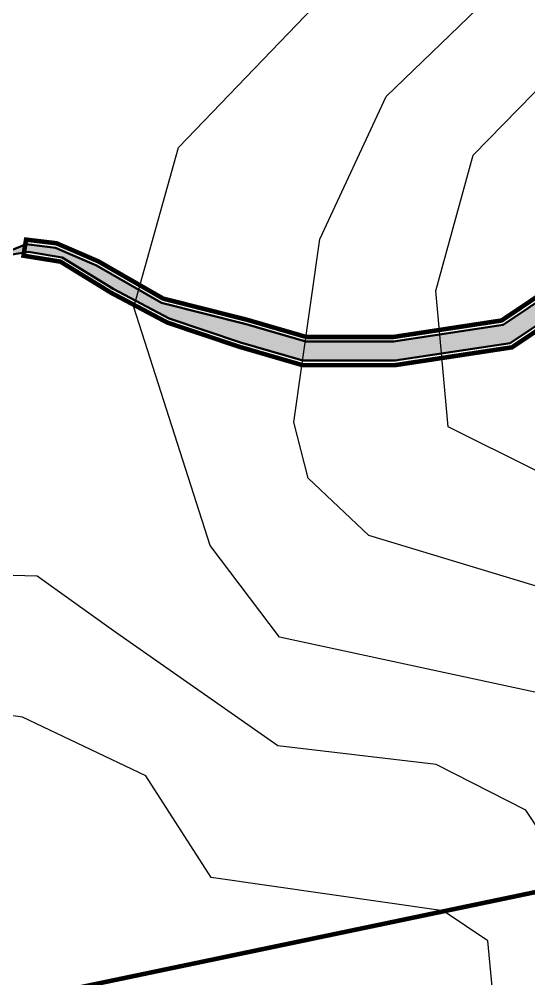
# Model space of a CAD drawing. Header units: metres. Extents: x 218545 to 227455, y 1543467 to 1556082.
# Drawn here: x 220068.4 to 220295, y 1551791.8 to 1552218.2 of the extents above; entities that cross this region are included whole.
import ezdxf

# ---------------------------------------------------------------- set-up
doc = ezdxf.new("R2010")
doc.units = ezdxf.units.M
doc.header["$MEASUREMENT"] = 0
for name, color, linetype in [('10 M CONTOUR', 20, 'Continuous'), ('2 M CONTOUR', 33, 'Continuous'), ('SATGE-2', 160, 'Continuous'), ('UUL', 90, 'Continuous')]:
    doc.layers.add(name, color=color, linetype=linetype)
doc.layers.add('STREAM', color=140, linetype='Continuous', lineweight=0)

msp = doc.modelspace()

# ---------------------------------------------------------------- hatches: boundary and pattern name
at = {"layer": 'STREAM'}
h = msp.add_hatch(color=256, dxfattribs=at)
h.dxf.hatch_style = 1
h.paths.add_polyline_path([(221489.91805, 1552495.57881), (221478.9726, 1552491.95268), (221464.84567, 1552493.91599), (221422.79187, 1552524.74216), (221390.38254, 1552541.4382), (221359.99872, 1552557.12235), (221343.28757, 1552561.67581), (221319.48692, 1552562.68772), (221294.67344, 1552562.68772), (221303.28225, 1552559.14615), (221324.55091, 1552557.12235), (221340.24923, 1552556.11051), (221361.51789, 1552547.50949), (221378.22891, 1552537.89664), (221394.4337, 1552528.78971), (221403.54886, 1552525.24808), (221442.74518, 1552500.63377), (221448.28157, 1552494.59947), (221447.27499, 1552488.06233), (221436.20207, 1552479.01091), (221425.12929, 1552467.44522), (221415.06309, 1552453.36519), (221404.99689, 1552434.75951), (221399.4605, 1552414.64518), (221391.91081, 1552390.0052), (221383.85777, 1552382.46237), (221372.78499, 1552381.45663), (221353.65917, 1552381.45663), (221335.53993, 1552374.91948), (221321.44727, 1552362.85095), (221309.87113, 1552343.74236), (221306.74968, 1552323.76787), (221297.77278, 1552307.82332), (221286.80093, 1552266.9654), (221281.31513, 1552231.58847), (221272.83691, 1552213.65089), (221244.41006, 1552211.15951), (221227.95242, 1552223.11793), (221211.99357, 1552242.05209), (221200.02437, 1552253.51223), (221189.55133, 1552271.9481), (221187.55637, 1552279.42212), (221179.07828, 1552285.40133), (221165.11413, 1552285.89956), (221142.67188, 1552284.40475), (221136.18861, 1552286.39784), (221133.69498, 1552302.34239), (221128.20919, 1552314.30076), (221119.23229, 1552324.76439), (221106.76429, 1552329.2488), (221094.79509, 1552323.26958), (221084.8596, 1552311.87081), (221079.7921, 1552307.19744), (221071.60639, 1552298.82428), (221065.17463, 1552292.20362), (221048.03478, 1552286.68263), (221034.86234, 1552286.68263), (221022.31539, 1552286.34647), (221018.20817, 1552278.0738), (221005.39913, 1552262.323), (220989.63422, 1552250.01775), (220979.28837, 1552245.09561), (220964.50871, 1552239.68128), (220939.87589, 1552235.7436), (220926.57417, 1552225.40713), (220906.3753, 1552212.60963), (220894.55165, 1552185.04577), (220879.91622, 1552165.16329), (220850.85778, 1552154.69265), (220829.89763, 1552148.50547), (220802.26848, 1552146.60174), (220775.11551, 1552146.60174), (220750.82086, 1552148.50547), (220731.76618, 1552150.40926), (220700.80227, 1552145.64985), (220687.94043, 1552136.60705), (220668.13969, 1552121.13632), (220657.54061, 1552114.63786), (220634.81443, 1552126.93683), (220604.51268, 1552148.22346), (220584.62728, 1552155.79201), (220569.00296, 1552158.15722), (220552.43177, 1552157.68417), (220532.07279, 1552152.48076), (220512.18738, 1552142.074), (220497.98352, 1552131.19413), (220486.62043, 1552118.89516), (220470.99612, 1552108.48841), (220458.68601, 1552106.1232), (220437.38016, 1552113.69176), (220421.2824, 1552116.05696), (220386.24612, 1552122.20642), (220361.62605, 1552118.89516), (220317.35443, 1552104.95934), (220283.6603, 1552082.37954), (220234.85002, 1552074.94854), (220195.80185, 1552074.94854), (220169.28724, 1552082.65035), (220131.61881, 1552092.15605), (220102.68913, 1552108.77134), (220084.45062, 1552116.6381), (220071.5188, 1552118.1918), (220060.63305, 1552113.69428), (220058.72544, 1552111.16814), (220065.31334, 1552113.63909), (220072.50196, 1552114.75218), (220087.42922, 1552112.34669), (220110.20112, 1552098.36694), (220135.02377, 1552085.21981), (220166.75195, 1552074.55454), (220194.59494, 1552066.46688), (220235.49196, 1552066.46688), (220286.80893, 1552074.2795), (220321.06366, 1552097.23498), (220363.47821, 1552110.58624), (220386.07424, 1552113.62527), (220419.93253, 1552107.68257), (220435.32453, 1552105.42106), (220458.02079, 1552097.35859), (220474.2752, 1552100.48164), (220492.16394, 1552112.39664), (220503.71917, 1552124.90358), (220516.76615, 1552134.8973), (220531.80381, 1552142.20719), (220556.30748, 1552147.87233), (220568.2556, 1552146.25369), (220582.02622, 1552140.38625), (220595.8136, 1552131.83695), (220625.10964, 1552111.25682), (220658.11387, 1552093.39557), (220678.65158, 1552105.98755), (220698.90845, 1552121.81467), (220707.862, 1552128.10965), (220732.25725, 1552131.8594), (220749.18652, 1552130.16797), (220774.39534, 1552128.19261), (220802.90195, 1552128.19261), (220833.17514, 1552130.27851), (220856.58895, 1552137.18999), (220891.42334, 1552149.74188), (220910.63416, 1552175.84011), (220921.04537, 1552200.11121), (220937.17265, 1552210.32906), (220947.44375, 1552218.31049), (220969.17098, 1552221.78371), (220986.4244, 1552228.10426), (220999.36815, 1552234.26238), (221018.36778, 1552249.09247), (221033.96637, 1552268.27349), (221050.92655, 1552268.27349), (221075.18362, 1552276.08704), (221084.79041, 1552285.97598), (221092.62272, 1552293.98765), (221098.07765, 1552299.0183), (221107.64645, 1552309.99639), (221112.55435, 1552304.27566), (221115.90048, 1552296.98151), (221119.77878, 1552272.18316), (221140.50767, 1552265.81067), (221165.3984, 1552267.46856), (221171.03814, 1552267.26734), (221185.34788, 1552242.07769), (221198.55153, 1552229.4356), (221215.31948, 1552209.54149), (221239.15859, 1552192.21955), (221284.96678, 1552196.23427), (221299.09825, 1552226.13255), (221304.83945, 1552263.15654), (221314.95107, 1552300.81103), (221324.42414, 1552317.63688), (221327.49863, 1552337.31085), (221335.66325, 1552350.78808), (221344.95585, 1552358.74599), (221356.87848, 1552363.04749), (221373.61933, 1552363.04749), (221391.82442, 1552364.70107), (221408.07532, 1552379.92237), (221417.1394, 1552409.5049), (221422.18825, 1552427.84792), (221430.70733, 1552443.59401), (221439.3383, 1552455.66652), (221448.72277, 1552465.46875), (221461.37616, 1552475.8121), (221480.68867, 1552473.12812), (221497.76444, 1552478.78517), (221529.89324, 1552498.67222), (221550.78743, 1552527.08594), (221564.81726, 1552547.83136), (221579.99221, 1552582.33661), (221586.27194, 1552592.90338), (221595.83482, 1552595.17819), (221613.7019, 1552600.81539), (221619.90087, 1552613.2017), (221628.58707, 1552632.03131), (221628.58707, 1552646.89822), (221660.85215, 1552654.69729), (221686.19986, 1552666.02478), (221725.44081, 1552672.63774), (221743.79146, 1552672.63774), (221766.10546, 1552667.97158), (221812.06855, 1552667.97158), (221833.33617, 1552673.96472), (221841.76342, 1552674.9362), (221859.58301, 1552669.92897), (221887.77139, 1552676.96971), (221889.2338, 1552700.34586), (221887.61071, 1552714.40033), (221887.61071, 1552724.63524), (221890.10794, 1552732.95204), (221898.39072, 1552740.88246), (221913.21779, 1552743.53255), (221940.88269, 1552748.3882), (221957.67919, 1552758.17735), (221970.47927, 1552770.96588), (221979.56909, 1552779.72327), (221985.44283, 1552785.31226), (221992.22265, 1552790.02438), (221995.50056, 1552792.52873), (222003.6971, 1552787.1473), (222011.51551, 1552776.04687), (222028.39686, 1552770.64982), (222041.77195, 1552770.64982), (222052.11607, 1552770.20048), (222063.18369, 1552763.88179), (222086.14436, 1552767.70508), (222093.74157, 1552769.52679), (222119.68588, 1552771.89777), (222142.83658, 1552785.21501), (222153.86932, 1552796.23778), (222165.91982, 1552814.56312), (222150.53833, 1552824.67777), (222139.52395, 1552807.92806), (222131.54726, 1552799.95858), (222113.99862, 1552789.86387), (222090.74203, 1552787.73852), (222082.48166, 1552785.75779), (222066.62193, 1552783.11692), (222057.37046, 1552788.39874), (222042.17159, 1552789.05895), (222031.26803, 1552789.05895), (222023.00766, 1552791.69983), (222016.72989, 1552800.61289), (222005.16546, 1552808.20551), (221992.6098, 1552811.17653), (221986.99289, 1552809.19587), (221981.37586, 1552804.90441), (221973.77636, 1552799.62259), (221966.83773, 1552793.02033), (221957.58626, 1552784.10721), (221946.35233, 1552772.88342), (221934.45753, 1552765.95102), (221910.00706, 1552761.65956), (221892.03453, 1552758.44727), (221886.32633, 1552754.818), (221873.87185, 1552742.89336), (221869.20157, 1552727.33939), (221869.20157, 1552713.34085), (221870.75833, 1552699.86079), (221870.23937, 1552691.56536), (221859.86075, 1552688.97304), (221843.25495, 1552693.6392), (221829.76268, 1552692.08383), (221809.52428, 1552686.38072), (221768.00966, 1552686.38072), (221745.69566, 1552691.04688), (221723.9005, 1552691.04688), (221680.82912, 1552683.7884), (221654.8842, 1552672.19403), (221622.90642, 1552664.4644), (221610.17794, 1552656.21957), (221610.17794, 1552636.07278), (221603.30729, 1552621.17887), (221600.72834, 1552616.0258), (221590.92877, 1552612.93397), (221580.09765, 1552610.35747), (221573.39262, 1552607.26563), (221563.59292, 1552590.77589), (221548.63572, 1552556.76574), (221535.74149, 1552537.6995), (221517.17378, 1552512.44953)])

# ---------------------------------------------------------------- linework, layer by layer
at = {"layer": '10 M CONTOUR'}
msp.add_polyline3d([(219961.1076, 1551517.23701, -1009.86579), (220085.99369, 1551558.64232, -1009.86579), (220114.06269, 1551585.00032, -1009.86579), (220185.36469, 1551715.62332, -1009.86579), (220251.53369, 1551732.13632, -1009.86579), (220279.41969, 1551780.51632, -1009.86579), (220276.84069, 1551808.74932, -1009.86579), (220256.95869, 1551822.01332, -1009.86579), (220153.82669, 1551836.79132, -1009.86579), (220124.69169, 1551881.93432, -1009.86579), (220069.84869, 1551908.11232, -1009.86579), (220061.43568, 1551909.31262, -1009.86579)], dxfattribs=at)
at = {"layer": '2 M CONTOUR'}
for points in [[(220693.53869, 1551761.94332, -1017.86579), (220705.22169, 1551843.75932, -1017.86579), (220679.50669, 1551903.67432, -1017.86579), (220649.07369, 1551923.95632, -1017.86579), (220578.87069, 1551936.82632, -1017.86579), (220466.72008, 1551959.15622, -1017.86579), (220376.50669, 1551978.65532, -1017.86579), (220259.10588, 1552037.01336, -1017.86579), (220253.69062, 1552097.52923, -1017.86579), (220270.26211, 1552157.68745, -1017.86579), (220377.26818, 1552267.17745, -1017.86579), (220442.5073, 1552366.77658, -1017.86579), (220460.53789, 1552437.55679, -1017.86579), (220460.82969, 1552486.27732, -1017.86579), (220481.82994, 1552516.8194, -1017.86579), (220528.23469, 1552522.75032, -1017.86579), (220599.94241, 1552523.59292, -1017.86579), (220666.59256, 1552523.75623, -1017.86579), (220720.46569, 1552537.2036, -1017.86579), (220862.39058, 1552570.50987, -1017.86579), (220917.00569, 1552598.20432, -1017.86579), (220934.20069, 1552636.93932, -1017.86579), (220921.75669, 1552710.86132, -1017.86579)], [(220595.79769, 1551715.40832, -1015.86579), (220621.86469, 1551797.14032, -1015.86579), (220607.39569, 1551832.34732, -1015.86579), (220547.46369, 1551858.51032, -1015.86579), (220443.38585, 1551891.24385, -1015.86579), (220346.29569, 1551951.81332, -1015.86579), (220223.94369, 1551988.80032, -1015.86579), (220196.95469, 1552014.20332, -1015.86579), (220190.58269, 1552039.10232, -1015.86579), (220202.12369, 1552120.45132, -1015.86579), (220231.65069, 1552183.78732, -1015.86579), (220337.20169, 1552285.52432, -1015.86579), (220362.91669, 1552326.12632, -1015.86579), (220392.08469, 1552407.46932, -1015.86579), (220393.98369, 1552490.31032, -1015.86579), (220405.73695, 1552555.1768, -1015.86579), (220439.55907, 1552593.67014, -1015.86579), (220506.46231, 1552599.37831, -1015.86579), (220589.72095, 1552584.47328, -1015.86579), (220687.60333, 1552585.27729, -1015.86579), (220805.15169, 1552614.67832, -1015.86579), (220847.97302, 1552656.62414, -1015.86579), (220851.40129, 1552708.76257, -1015.86579)], [(220482.35669, 1551771.87832, -1013.86579), (220468.39869, 1551794.40432, -1013.86579), (220395.12217, 1551838.84522, -1013.86579), (220349.57469, 1551880.74832, -1013.86579), (220307.34369, 1551917.03632, -1013.86579), (220184.17669, 1551943.63232, -1013.86579), (220153.28769, 1551984.37932, -1013.86579), (220119.30169, 1552090.25032, -1013.86579), (220139.18569, 1552161.17732, -1013.86579), (220300.66669, 1552328.88432, -1013.86579), (220328.89515, 1552400.42532, -1013.86579), (220318.27141, 1552448.39132, -1013.86579), (220304.63917, 1552501.77916, -1013.86579), (220312.4904, 1552537.08556, -1013.86579), (220330.3486, 1552567.18081, -1013.86579), (220364.66884, 1552607.77762, -1013.86579), (220426.82776, 1552637.74906, -1013.86579), (220528.67191, 1552647.336, -1013.86579), (220611.27879, 1552640.26023, -1013.86579), (220683.74065, 1552634.87617, -1013.86579), (220731.79909, 1552648.65264, -1013.86579), (220759.3795, 1552669.32386, -1013.86579)], [(220371.44769, 1551749.62532, -1011.86579), (220293.77369, 1551866.80132, -1011.86579), (220253.81469, 1551886.96732, -1011.86579), (220183.43669, 1551895.33532, -1011.86579), (220110.27769, 1551946.39532, -1011.86579), (220076.40169, 1551970.76092, -1011.86579), (220059.74776, 1551971.21224, -1011.86579)]]:
    msp.add_polyline3d(points, dxfattribs=at)
at = {"layer": 'SATGE-2', "color": 0, "const_width": 2, "elevation": -1021.86579}
msp.add_lwpolyline([(221097.63017, 1551997.3408), (219587.53063, 1551681.97468)], dxfattribs=at)
at = {"layer": 'STREAM', "linetype": 'Continuous', "lineweight": 50, "elevation": -1469.86579}
msp.add_lwpolyline([(220321.06366, 1552097.23498), (220286.80893, 1552074.2795), (220235.49196, 1552066.46688), (220194.59494, 1552066.46688), (220166.75195, 1552074.55454), (220135.02377, 1552085.21981), (220110.20112, 1552098.36694), (220087.42922, 1552112.34669), (220072.50196, 1552114.75218), (220065.31334, 1552113.63909), (220058.72544, 1552111.16814), (220060.63305, 1552113.69428), (220071.5188, 1552118.1918), (220084.45062, 1552116.6381), (220102.68913, 1552108.77134), (220131.61881, 1552092.15605), (220169.28724, 1552082.65035), (220195.80185, 1552074.94854), (220234.85002, 1552074.94854), (220283.6603, 1552082.37954), (220317.35443, 1552104.95934)], dxfattribs=at)
at = {"layer": 'UUL', "const_width": 2, "elevation": -1469.86579}
msp.add_lwpolyline([(220316.47978, 1552106.78076), (220282.91784, 1552084.28955), (220234.69865, 1552076.94854), (220196.08645, 1552076.94854), (220169.81103, 1552084.58087), (220132.37566, 1552094.02776), (220103.58614, 1552110.56255), (220084.97677, 1552118.58926), (220071.42267, 1552120.21773), (220070.27333, 1552113.08552), (220086.72022, 1552110.43514), (220109.20889, 1552096.62926), (220134.23186, 1552083.37604), (220166.15412, 1552072.64553), (220194.31035, 1552064.46688), (220235.64333, 1552064.46688), (220287.55139, 1552072.36949), (220321.93831, 1552095.41356)], dxfattribs=at)

doc.saveas('drawing.dxf')
